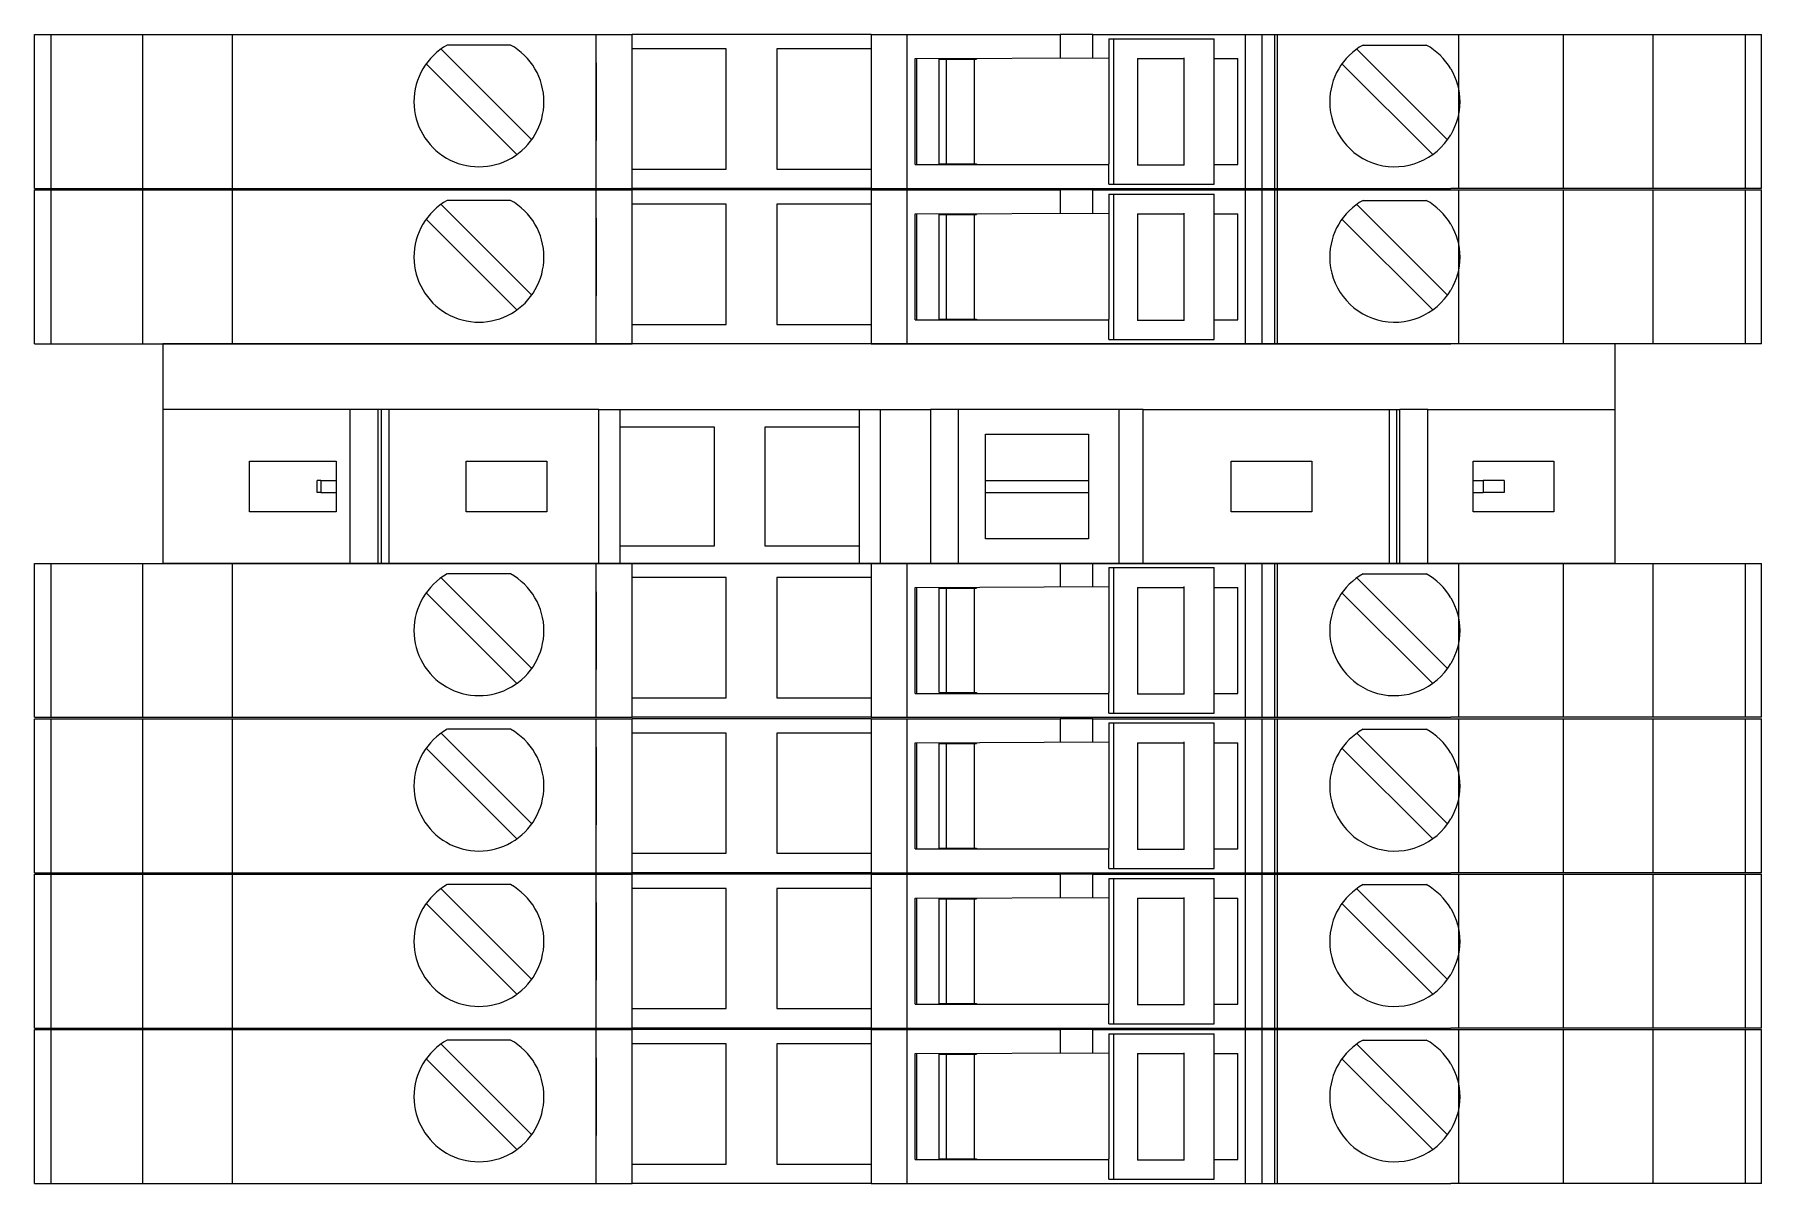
# Model space of a CAD drawing. Header units: millimetres. Extents: x 4962 to 7449, y 754 to 2938.
# Drawn here: x 6031.2 to 6089, y 1371.3 to 1409.8 of the extents above; entities that cross this region are included whole.
import ezdxf

# ---------------------------------------------------------------- set-up
doc = ezdxf.new("R2010")
doc.units = ezdxf.units.MM
doc.layers.add('000-PI-Oprema', color=30, linetype='Continuous', lineweight=5)

msp = doc.modelspace()

# ---------------------------------------------------------------- linework, layer by layer
at = {"color": 0, "linetype": 'ByBlock', "lineweight": 0, "ltscale": 0.25}
msp.add_lwpolyline([(6035.471, 1399.41), (6035.471, 1392.06), (6084.071, 1392.06), (6084.071, 1399.41), (6035.471, 1399.41)], dxfattribs=at)
at = {"layer": '000-PI-Oprema', "color": 0, "linetype": 'ByBlock', "lineweight": 0}
for p, q in [((6031.171, 1409.76), (6049.971, 1409.76)), ((6031.171, 1404.61), (6031.171, 1409.76)), ((6031.718, 1409.76), (6031.718, 1404.61)), ((6034.795, 1404.61), (6034.795, 1409.76)), ((6037.795, 1404.61), (6037.795, 1409.76)), ((6049.971, 1409.76), (6051.171, 1409.76)), ((6049.971, 1404.61), (6049.971, 1409.76)), ((6059.171, 1409.76), (6051.171, 1409.76)), ((6051.171, 1409.76), (6051.171, 1409.76)), ((6051.171, 1404.61), (6051.171, 1409.76)), ((6059.171, 1409.76), (6060.371, 1409.76)), ((6059.171, 1409.76), (6059.171, 1409.76)), ((6059.171, 1409.76), (6059.171, 1404.61)), ((6060.371, 1409.76), (6065.496, 1409.76)), ((6060.371, 1409.76), (6060.371, 1404.61)), ((6064.971, 1409.76), (6064.971, 1409.76)), ((6066.592, 1409.76), (6065.496, 1409.76)), ((6065.496, 1409.76), (6065.496, 1409.76)), ((6065.496, 1409.76), (6065.499, 1408.979)), ((6066.596, 1409.76), (6066.592, 1409.76)), ((6066.596, 1409.76), (6088.971, 1409.76)), ((6066.596, 1409.76), (6066.596, 1409.76)), ((6066.596, 1408.983), (6066.596, 1409.76)), ((6070.021, 1409.76), (6070.021, 1409.76)), ((6071.702, 1404.61), (6071.702, 1409.76)), ((6072.244, 1409.76), (6072.244, 1404.61)), ((6072.671, 1409.76), (6072.671, 1409.76)), ((6072.671, 1409.76), (6072.671, 1404.61)), ((6072.771, 1404.61), (6072.771, 1409.76)), ((6078.847, 1404.61), (6078.847, 1409.76)), ((6082.347, 1404.61), (6082.347, 1409.76)), ((6085.347, 1404.61), (6085.347, 1409.76)), ((6088.424, 1409.76), (6088.424, 1404.61)), ((6088.971, 1404.61), (6088.971, 1409.76)), ((6044.776, 1409.275), (6047.812, 1406.24)), ((6044.988, 1409.41), (6044.988, 1409.41)), ((6047.105, 1409.41), (6044.988, 1409.41)), ((6047.105, 1409.41), (6047.105, 1409.41)), ((6051.171, 1409.285), (6051.171, 1409.285)), ((6054.321, 1409.285), (6051.171, 1409.285)), ((6054.321, 1405.26), (6054.321, 1409.285)), ((6054.321, 1409.285), (6054.321, 1409.285)), ((6056.021, 1409.285), (6056.021, 1405.26)), ((6056.021, 1409.285), (6056.021, 1409.285)), ((6059.171, 1409.285), (6056.021, 1409.285)), ((6059.171, 1409.285), (6059.171, 1409.285)), ((6067.13, 1409.62), (6067.288, 1409.62)), ((6067.13, 1409.62), (6067.13, 1408.935)), ((6067.288, 1409.62), (6067.288, 1404.75)), ((6067.288, 1409.62), (6070.659, 1409.62)), ((6070.659, 1404.75), (6070.659, 1409.62)), ((6070.659, 1409.62), (6070.659, 1409.62)), ((6075.426, 1409.275), (6075.426, 1409.275)), ((6075.426, 1409.275), (6078.462, 1406.24)), ((6075.638, 1409.41), (6075.638, 1409.41)), ((6075.638, 1409.41), (6077.755, 1409.41)), ((6077.755, 1409.41), (6077.755, 1409.41)), ((6047.317, 1405.745), (6044.281, 1408.78)), ((6049.971, 1408.81), (6049.971, 1406.21)), ((6049.971, 1408.81), (6049.971, 1408.81)), ((6060.646, 1408.96), (6067.13, 1408.985)), ((6060.646, 1408.96), (6060.646, 1408.96)), ((6060.646, 1405.41), (6060.646, 1408.96)), ((6060.696, 1408.96), (6060.696, 1405.41)), ((6061.446, 1408.935), (6061.696, 1408.935)), ((6061.446, 1408.935), (6061.446, 1408.935)), ((6061.446, 1405.435), (6061.446, 1408.935)), ((6061.696, 1405.41), (6061.696, 1408.96)), ((6061.696, 1408.935), (6062.696, 1408.935)), ((6062.633, 1405.435), (6062.633, 1408.935)), ((6062.696, 1408.96), (6062.696, 1408.935)), ((6067.13, 1408.935), (6067.13, 1405.435)), ((6068.085, 1408.96), (6069.652, 1408.96)), ((6068.085, 1408.96), (6068.085, 1405.435)), ((6069.652, 1405.385), (6069.652, 1408.985)), ((6070.659, 1408.96), (6071.446, 1408.96)), ((6071.446, 1408.96), (6071.446, 1408.96)), ((6071.446, 1405.41), (6071.446, 1408.96)), ((6072.771, 1406.21), (6072.771, 1408.81)), ((6072.771, 1408.81), (6072.771, 1408.81)), ((6074.931, 1408.78), (6074.931, 1408.78)), ((6077.967, 1405.745), (6074.931, 1408.78)), ((6049.971, 1406.21), (6049.971, 1406.21)), ((6072.771, 1406.21), (6072.771, 1406.21)), ((6077.967, 1405.745), (6077.967, 1405.745)), ((6078.462, 1406.24), (6078.462, 1406.24)), ((6051.171, 1405.26), (6051.171, 1405.26)), ((6051.171, 1405.26), (6054.321, 1405.26)), ((6054.321, 1405.26), (6054.321, 1405.26)), ((6056.021, 1405.26), (6059.171, 1405.26)), ((6056.021, 1405.26), (6056.021, 1405.26)), ((6059.171, 1405.26), (6059.171, 1405.26)), ((6060.646, 1405.41), (6067.13, 1405.41)), ((6060.646, 1405.41), (6060.646, 1405.41)), ((6061.446, 1405.435), (6061.446, 1405.435)), ((6061.446, 1405.435), (6061.696, 1405.435)), ((6061.696, 1405.435), (6062.696, 1405.435)), ((6062.696, 1405.435), (6062.696, 1405.41)), ((6067.13, 1404.75), (6067.13, 1405.435)), ((6068.085, 1405.435), (6068.085, 1405.385)), ((6068.243, 1405.385), (6068.085, 1405.385)), ((6069.652, 1405.385), (6068.243, 1405.385)), ((6070.659, 1405.41), (6071.446, 1405.41)), ((6071.446, 1405.41), (6071.446, 1405.41)), ((6031.171, 1404.61), (6031.854, 1404.61)), ((6031.171, 1404.61), (6049.971, 1404.61)), ((6031.171, 1404.56), (6049.971, 1404.56)), ((6031.171, 1399.41), (6031.171, 1404.56)), ((6031.718, 1404.56), (6031.718, 1399.41)), ((6034.795, 1399.41), (6034.795, 1404.56)), ((6037.795, 1399.41), (6037.795, 1404.56)), ((6049.971, 1404.61), (6051.171, 1404.61)), ((6049.971, 1404.56), (6051.171, 1404.56)), ((6049.971, 1399.41), (6049.971, 1404.56)), ((6051.171, 1404.61), (6051.171, 1404.61)), ((6059.171, 1404.61), (6051.171, 1404.61)), ((6059.171, 1404.56), (6051.171, 1404.56)), ((6051.171, 1404.56), (6051.171, 1404.56)), ((6051.171, 1399.41), (6051.171, 1404.56)), ((6059.171, 1404.61), (6059.171, 1404.61)), ((6059.171, 1404.61), (6060.371, 1404.61)), ((6059.171, 1404.56), (6060.371, 1404.56)), ((6059.171, 1404.56), (6059.171, 1404.56)), ((6059.171, 1404.56), (6059.171, 1399.41)), ((6060.371, 1404.61), (6078.571, 1404.61)), ((6060.371, 1404.56), (6065.496, 1404.56)), ((6060.371, 1404.56), (6060.371, 1399.41)), ((6064.971, 1404.61), (6064.971, 1404.61)), ((6064.971, 1404.56), (6064.971, 1404.56)), ((6066.592, 1404.56), (6065.496, 1404.56)), ((6065.496, 1404.56), (6065.496, 1404.56)), ((6065.496, 1404.56), (6065.499, 1403.779)), ((6066.596, 1404.56), (6066.592, 1404.56)), ((6066.596, 1404.56), (6088.971, 1404.56)), ((6066.596, 1404.56), (6066.596, 1404.56)), ((6066.596, 1403.783), (6066.596, 1404.56)), ((6067.13, 1404.75), (6067.288, 1404.75)), ((6067.288, 1404.75), (6070.659, 1404.75)), ((6070.021, 1404.61), (6070.021, 1404.61)), ((6070.021, 1404.56), (6070.021, 1404.56)), ((6070.659, 1404.75), (6070.659, 1404.75)), ((6071.702, 1399.41), (6071.702, 1404.56)), ((6072.244, 1404.56), (6072.244, 1399.41)), ((6072.671, 1404.61), (6072.671, 1404.61)), ((6072.671, 1404.56), (6072.671, 1404.56)), ((6072.671, 1404.56), (6072.671, 1399.41)), ((6072.771, 1399.41), (6072.771, 1404.56)), ((6088.971, 1404.61), (6078.571, 1404.61)), ((6078.847, 1399.41), (6078.847, 1404.56)), ((6082.347, 1399.41), (6082.347, 1404.56)), ((6085.347, 1399.41), (6085.347, 1404.56)), ((6088.424, 1404.56), (6088.424, 1399.41)), ((6088.971, 1399.41), (6088.971, 1404.56)), ((6044.776, 1404.075), (6047.812, 1401.04)), ((6044.988, 1404.21), (6044.988, 1404.21)), ((6047.105, 1404.21), (6044.988, 1404.21)), ((6047.105, 1404.21), (6047.105, 1404.21)), ((6051.171, 1404.085), (6051.171, 1404.085)), ((6054.321, 1404.085), (6051.171, 1404.085)), ((6054.321, 1400.06), (6054.321, 1404.085)), ((6054.321, 1404.085), (6054.321, 1404.085)), ((6056.021, 1404.085), (6056.021, 1400.06)), ((6056.021, 1404.085), (6056.021, 1404.085)), ((6059.171, 1404.085), (6056.021, 1404.085)), ((6059.171, 1404.085), (6059.171, 1404.085)), ((6067.13, 1404.42), (6067.288, 1404.42)), ((6067.13, 1404.42), (6067.13, 1403.735)), ((6067.288, 1404.42), (6067.288, 1399.55)), ((6067.288, 1404.42), (6070.659, 1404.42)), ((6070.659, 1399.55), (6070.659, 1404.42)), ((6070.659, 1404.42), (6070.659, 1404.42)), ((6075.426, 1404.075), (6075.426, 1404.075)), ((6075.426, 1404.075), (6078.462, 1401.04)), ((6075.638, 1404.21), (6075.638, 1404.21)), ((6075.638, 1404.21), (6077.755, 1404.21)), ((6077.755, 1404.21), (6077.755, 1404.21)), ((6047.317, 1400.545), (6044.281, 1403.58)), ((6049.971, 1403.61), (6049.971, 1401.01)), ((6049.971, 1403.61), (6049.971, 1403.61)), ((6060.646, 1403.76), (6067.13, 1403.785)), ((6060.646, 1403.76), (6060.646, 1403.76)), ((6060.646, 1400.21), (6060.646, 1403.76)), ((6060.696, 1403.76), (6060.696, 1400.21)), ((6061.446, 1403.735), (6061.696, 1403.735)), ((6061.446, 1403.735), (6061.446, 1403.735)), ((6061.446, 1400.235), (6061.446, 1403.735)), ((6061.696, 1400.21), (6061.696, 1403.76)), ((6061.696, 1403.735), (6062.696, 1403.735)), ((6062.633, 1400.235), (6062.633, 1403.735)), ((6062.696, 1403.76), (6062.696, 1403.735)), ((6067.13, 1403.735), (6067.13, 1400.235)), ((6068.085, 1403.76), (6069.652, 1403.76)), ((6068.085, 1403.76), (6068.085, 1400.235)), ((6069.652, 1400.185), (6069.652, 1403.785)), ((6070.659, 1403.76), (6071.446, 1403.76)), ((6071.446, 1403.76), (6071.446, 1403.76)), ((6071.446, 1400.21), (6071.446, 1403.76)), ((6072.771, 1401.01), (6072.771, 1403.61)), ((6072.771, 1403.61), (6072.771, 1403.61)), ((6074.931, 1403.58), (6074.931, 1403.58)), ((6077.967, 1400.545), (6074.931, 1403.58)), ((6049.971, 1401.01), (6049.971, 1401.01)), ((6072.771, 1401.01), (6072.771, 1401.01)), ((6077.967, 1400.545), (6077.967, 1400.545)), ((6078.462, 1401.04), (6078.462, 1401.04)), ((6051.171, 1400.06), (6051.171, 1400.06)), ((6051.171, 1400.06), (6054.321, 1400.06)), ((6054.321, 1400.06), (6054.321, 1400.06)), ((6056.021, 1400.06), (6059.171, 1400.06)), ((6056.021, 1400.06), (6056.021, 1400.06)), ((6059.171, 1400.06), (6059.171, 1400.06)), ((6060.646, 1400.21), (6067.13, 1400.21)), ((6060.646, 1400.21), (6060.646, 1400.21)), ((6061.446, 1400.235), (6061.446, 1400.235)), ((6061.446, 1400.235), (6061.696, 1400.235)), ((6061.696, 1400.235), (6062.696, 1400.235)), ((6062.696, 1400.235), (6062.696, 1400.21)), ((6067.13, 1399.55), (6067.13, 1400.235)), ((6068.085, 1400.235), (6068.085, 1400.185)), ((6068.243, 1400.185), (6068.085, 1400.185)), ((6069.652, 1400.185), (6068.243, 1400.185)), ((6070.659, 1400.21), (6071.446, 1400.21)), ((6071.446, 1400.21), (6071.446, 1400.21)), ((6031.171, 1399.41), (6031.854, 1399.41)), ((6031.171, 1399.41), (6049.971, 1399.41)), ((6035.471, 1399.41), (6035.471, 1392.06)), ((6084.071, 1399.41), (6035.471, 1399.41)), ((6049.971, 1399.41), (6051.171, 1399.41)), ((6051.171, 1399.41), (6051.171, 1399.41)), ((6059.171, 1399.41), (6051.171, 1399.41)), ((6059.171, 1399.41), (6059.171, 1399.41)), ((6059.171, 1399.41), (6060.371, 1399.41)), ((6060.371, 1399.41), (6078.571, 1399.41)), ((6064.971, 1399.41), (6064.971, 1399.41)), ((6067.13, 1399.55), (6067.288, 1399.55)), ((6067.288, 1399.55), (6070.659, 1399.55)), ((6070.021, 1399.41), (6070.021, 1399.41)), ((6070.659, 1399.55), (6070.659, 1399.55)), ((6072.671, 1399.41), (6072.671, 1399.41)), ((6088.971, 1399.41), (6078.571, 1399.41)), ((6084.071, 1392.06), (6084.071, 1399.41)), ((6041.737, 1397.21), (6035.471, 1397.21)), ((6041.737, 1392.06), (6041.737, 1397.21)), ((6042.673, 1397.21), (6041.737, 1397.21)), ((6042.673, 1392.06), (6042.673, 1397.21)), ((6042.774, 1397.21), (6042.673, 1397.21)), ((6042.774, 1397.21), (6042.774, 1392.06)), ((6043.032, 1397.21), (6042.774, 1397.21)), ((6043.032, 1397.21), (6043.032, 1392.06)), ((6050.053, 1397.21), (6043.032, 1397.21)), ((6050.053, 1397.21), (6050.771, 1397.21)), ((6050.053, 1392.06), (6050.053, 1397.21)), ((6050.771, 1396.635), (6050.771, 1397.21)), ((6050.771, 1397.21), (6058.771, 1397.21)), ((6058.771, 1397.21), (6058.771, 1396.635)), ((6058.771, 1397.21), (6059.49, 1397.21)), ((6059.49, 1397.21), (6061.162, 1397.21)), ((6059.49, 1392.06), (6059.49, 1397.21)), ((6062.087, 1397.21), (6061.162, 1397.21)), ((6061.162, 1397.21), (6061.162, 1392.06)), ((6067.461, 1397.21), (6062.087, 1397.21)), ((6062.087, 1397.21), (6062.087, 1392.06)), ((6067.461, 1397.21), (6067.461, 1392.06)), ((6068.281, 1397.21), (6067.461, 1397.21)), ((6068.281, 1392.06), (6068.281, 1397.21)), ((6068.281, 1397.21), (6076.511, 1397.21)), ((6076.511, 1397.21), (6076.511, 1392.06)), ((6076.511, 1397.21), (6076.769, 1397.21)), ((6076.769, 1392.06), (6076.769, 1397.21)), ((6076.769, 1397.21), (6076.869, 1397.21)), ((6077.806, 1397.21), (6076.869, 1397.21)), ((6076.869, 1392.06), (6076.869, 1397.21)), ((6077.806, 1397.21), (6084.071, 1397.21)), ((6077.806, 1392.06), (6077.806, 1397.21)), ((6050.771, 1392.635), (6050.771, 1396.635)), ((6050.771, 1396.635), (6053.921, 1396.635)), ((6053.921, 1396.635), (6053.921, 1392.635)), ((6055.621, 1396.635), (6058.771, 1396.635)), ((6055.621, 1392.635), (6055.621, 1396.635)), ((6058.771, 1396.635), (6058.771, 1392.635)), ((6062.996, 1396.385), (6066.446, 1396.385)), ((6062.996, 1394.835), (6062.996, 1396.385)), ((6066.446, 1396.385), (6066.446, 1394.835)), ((6038.371, 1393.785), (6038.371, 1395.485)), ((6038.371, 1395.485), (6041.271, 1395.485)), ((6041.271, 1395.485), (6041.271, 1394.835)), ((6045.621, 1395.485), (6048.321, 1395.485)), ((6045.621, 1393.785), (6045.621, 1395.485)), ((6048.321, 1395.485), (6048.321, 1393.785)), ((6071.221, 1395.485), (6073.921, 1395.485)), ((6071.221, 1393.785), (6071.221, 1395.485)), ((6073.921, 1395.485), (6073.921, 1393.785)), ((6079.321, 1394.835), (6079.321, 1395.485)), ((6079.321, 1395.485), (6082.021, 1395.485)), ((6082.021, 1395.485), (6082.021, 1393.785)), ((6040.757, 1394.835), (6040.626, 1394.835)), ((6040.626, 1394.435), (6040.626, 1394.835)), ((6040.757, 1394.835), (6040.757, 1394.435)), ((6040.757, 1394.835), (6041.271, 1394.835)), ((6041.271, 1394.835), (6041.271, 1394.435)), ((6062.996, 1394.835), (6066.446, 1394.835)), ((6062.996, 1394.435), (6062.996, 1394.835)), ((6066.446, 1394.835), (6066.446, 1394.435)), ((6079.321, 1394.435), (6079.321, 1394.835)), ((6079.321, 1394.835), (6079.657, 1394.835)), ((6079.657, 1394.835), (6079.657, 1394.435)), ((6080.357, 1394.835), (6079.657, 1394.835)), ((6080.357, 1394.835), (6080.357, 1394.435)), ((6040.757, 1394.435), (6040.626, 1394.435)), ((6040.757, 1394.435), (6041.271, 1394.435)), ((6041.271, 1394.435), (6041.271, 1393.785)), ((6062.996, 1394.435), (6066.446, 1394.435)), ((6062.996, 1392.885), (6062.996, 1394.435)), ((6066.446, 1394.435), (6066.446, 1392.885)), ((6079.321, 1394.435), (6079.657, 1394.435)), ((6079.321, 1393.785), (6079.321, 1394.435)), ((6080.357, 1394.435), (6079.657, 1394.435)), ((6041.271, 1393.785), (6038.371, 1393.785)), ((6048.321, 1393.785), (6045.621, 1393.785)), ((6073.921, 1393.785), (6071.221, 1393.785)), ((6082.021, 1393.785), (6079.321, 1393.785)), ((6053.921, 1392.635), (6050.771, 1392.635)), ((6050.771, 1392.06), (6050.771, 1392.635)), ((6058.771, 1392.635), (6055.621, 1392.635)), ((6058.771, 1392.635), (6058.771, 1392.06)), ((6066.446, 1392.885), (6062.996, 1392.885)), ((6031.171, 1392.06), (6049.971, 1392.06)), ((6031.171, 1386.91), (6031.171, 1392.06)), ((6031.718, 1392.06), (6031.718, 1386.91)), ((6034.795, 1386.91), (6034.795, 1392.06)), ((6037.795, 1386.91), (6037.795, 1392.06)), ((6042.673, 1392.06), (6041.737, 1392.06)), ((6042.774, 1392.06), (6042.673, 1392.06)), ((6043.032, 1392.06), (6042.774, 1392.06)), ((6049.971, 1392.06), (6051.171, 1392.06)), ((6049.971, 1386.91), (6049.971, 1392.06)), ((6050.053, 1392.06), (6050.771, 1392.06)), ((6059.171, 1392.06), (6051.171, 1392.06)), ((6051.171, 1392.06), (6051.171, 1392.06)), ((6051.171, 1386.91), (6051.171, 1392.06)), ((6059.171, 1392.06), (6060.371, 1392.06)), ((6059.171, 1392.06), (6059.171, 1392.06)), ((6059.171, 1392.06), (6059.171, 1386.91)), ((6060.371, 1392.06), (6065.496, 1392.06)), ((6060.371, 1392.06), (6060.371, 1386.91)), ((6064.971, 1392.06), (6064.971, 1392.06)), ((6066.592, 1392.06), (6065.496, 1392.06)), ((6065.496, 1392.06), (6065.496, 1392.06)), ((6065.496, 1392.06), (6065.499, 1391.279)), ((6066.596, 1392.06), (6066.592, 1392.06)), ((6066.596, 1392.06), (6088.971, 1392.06)), ((6066.596, 1392.06), (6066.596, 1392.06)), ((6066.596, 1391.283), (6066.596, 1392.06)), ((6067.13, 1391.92), (6067.288, 1391.92)), ((6067.13, 1391.92), (6067.13, 1391.235)), ((6067.288, 1391.92), (6067.288, 1387.05)), ((6067.288, 1391.92), (6070.659, 1391.92)), ((6070.021, 1392.06), (6070.021, 1392.06)), ((6070.659, 1387.05), (6070.659, 1391.92)), ((6070.659, 1391.92), (6070.659, 1391.92)), ((6071.702, 1386.91), (6071.702, 1392.06)), ((6072.244, 1392.06), (6072.244, 1386.91)), ((6072.671, 1392.06), (6072.671, 1392.06)), ((6072.671, 1392.06), (6072.671, 1386.91)), ((6072.771, 1386.91), (6072.771, 1392.06)), ((6078.847, 1386.91), (6078.847, 1392.06)), ((6082.347, 1386.91), (6082.347, 1392.06)), ((6085.347, 1386.91), (6085.347, 1392.06)), ((6088.424, 1392.06), (6088.424, 1386.91)), ((6088.971, 1386.91), (6088.971, 1392.06)), ((6044.776, 1391.575), (6047.812, 1388.54)), ((6044.988, 1391.71), (6044.988, 1391.71)), ((6047.105, 1391.71), (6044.988, 1391.71)), ((6047.105, 1391.71), (6047.105, 1391.71)), ((6051.171, 1391.585), (6051.171, 1391.585)), ((6054.321, 1391.585), (6051.171, 1391.585)), ((6054.321, 1387.56), (6054.321, 1391.585)), ((6054.321, 1391.585), (6054.321, 1391.585)), ((6056.021, 1391.585), (6056.021, 1387.56)), ((6056.021, 1391.585), (6056.021, 1391.585)), ((6059.171, 1391.585), (6056.021, 1391.585)), ((6059.171, 1391.585), (6059.171, 1391.585)), ((6060.646, 1391.26), (6067.13, 1391.285)), ((6060.646, 1391.26), (6060.646, 1391.26)), ((6060.646, 1387.71), (6060.646, 1391.26)), ((6060.696, 1391.26), (6060.696, 1387.71)), ((6061.696, 1387.71), (6061.696, 1391.26)), ((6062.696, 1391.26), (6062.696, 1391.235)), ((6068.085, 1391.26), (6069.652, 1391.26)), ((6068.085, 1391.26), (6068.085, 1387.735)), ((6069.652, 1387.685), (6069.652, 1391.285)), ((6070.659, 1391.26), (6071.446, 1391.26)), ((6071.446, 1391.26), (6071.446, 1391.26)), ((6071.446, 1387.71), (6071.446, 1391.26)), ((6075.426, 1391.575), (6075.426, 1391.575)), ((6075.426, 1391.575), (6078.462, 1388.54)), ((6075.638, 1391.71), (6075.638, 1391.71)), ((6075.638, 1391.71), (6077.755, 1391.71)), ((6077.755, 1391.71), (6077.755, 1391.71)), ((6047.317, 1388.045), (6044.281, 1391.08)), ((6049.971, 1391.11), (6049.971, 1388.51)), ((6049.971, 1391.11), (6049.971, 1391.11)), ((6061.446, 1391.235), (6061.696, 1391.235)), ((6061.446, 1391.235), (6061.446, 1391.235)), ((6061.446, 1387.735), (6061.446, 1391.235)), ((6061.696, 1391.235), (6062.696, 1391.235)), ((6062.633, 1387.735), (6062.633, 1391.235)), ((6067.13, 1391.235), (6067.13, 1387.735)), ((6072.771, 1388.51), (6072.771, 1391.11)), ((6072.771, 1391.11), (6072.771, 1391.11)), ((6074.931, 1391.08), (6074.931, 1391.08)), ((6077.967, 1388.045), (6074.931, 1391.08)), ((6049.971, 1388.51), (6049.971, 1388.51)), ((6072.771, 1388.51), (6072.771, 1388.51)), ((6078.462, 1388.54), (6078.462, 1388.54)), ((6077.967, 1388.045), (6077.967, 1388.045)), ((6051.171, 1387.56), (6051.171, 1387.56)), ((6051.171, 1387.56), (6054.321, 1387.56)), ((6054.321, 1387.56), (6054.321, 1387.56)), ((6056.021, 1387.56), (6059.171, 1387.56)), ((6056.021, 1387.56), (6056.021, 1387.56)), ((6059.171, 1387.56), (6059.171, 1387.56)), ((6060.646, 1387.71), (6067.13, 1387.71)), ((6060.646, 1387.71), (6060.646, 1387.71)), ((6061.446, 1387.735), (6061.446, 1387.735)), ((6061.446, 1387.735), (6061.696, 1387.735)), ((6061.696, 1387.735), (6062.696, 1387.735)), ((6062.696, 1387.735), (6062.696, 1387.71)), ((6067.13, 1387.05), (6067.13, 1387.735)), ((6068.085, 1387.735), (6068.085, 1387.685)), ((6068.243, 1387.685), (6068.085, 1387.685)), ((6069.652, 1387.685), (6068.243, 1387.685)), ((6070.659, 1387.71), (6071.446, 1387.71)), ((6071.446, 1387.71), (6071.446, 1387.71)), ((6031.171, 1386.91), (6031.854, 1386.91)), ((6031.171, 1386.91), (6049.971, 1386.91)), ((6031.171, 1386.86), (6049.971, 1386.86)), ((6031.171, 1381.71), (6031.171, 1386.86)), ((6031.718, 1386.86), (6031.718, 1381.71)), ((6034.795, 1381.71), (6034.795, 1386.86)), ((6037.795, 1381.71), (6037.795, 1386.86)), ((6049.971, 1386.91), (6051.171, 1386.91)), ((6049.971, 1386.86), (6051.171, 1386.86)), ((6049.971, 1381.71), (6049.971, 1386.86)), ((6051.171, 1386.91), (6051.171, 1386.91)), ((6059.171, 1386.91), (6051.171, 1386.91)), ((6059.171, 1386.86), (6051.171, 1386.86)), ((6051.171, 1386.86), (6051.171, 1386.86)), ((6051.171, 1381.71), (6051.171, 1386.86)), ((6059.171, 1386.91), (6059.171, 1386.91)), ((6059.171, 1386.91), (6060.371, 1386.91)), ((6059.171, 1386.86), (6060.371, 1386.86)), ((6059.171, 1386.86), (6059.171, 1386.86)), ((6059.171, 1386.86), (6059.171, 1381.71)), ((6060.371, 1386.91), (6078.571, 1386.91)), ((6060.371, 1386.86), (6065.496, 1386.86)), ((6060.371, 1386.86), (6060.371, 1381.71)), ((6064.971, 1386.91), (6064.971, 1386.91)), ((6064.971, 1386.86), (6064.971, 1386.86)), ((6066.592, 1386.86), (6065.496, 1386.86)), ((6065.496, 1386.86), (6065.496, 1386.86)), ((6065.496, 1386.86), (6065.499, 1386.079)), ((6066.596, 1386.86), (6066.592, 1386.86)), ((6066.596, 1386.86), (6088.971, 1386.86)), ((6066.596, 1386.86), (6066.596, 1386.86)), ((6066.596, 1386.083), (6066.596, 1386.86)), ((6067.13, 1387.05), (6067.288, 1387.05)), ((6067.13, 1386.72), (6067.288, 1386.72)), ((6067.13, 1386.72), (6067.13, 1386.035)), ((6067.288, 1387.05), (6070.659, 1387.05)), ((6067.288, 1386.72), (6067.288, 1381.85)), ((6067.288, 1386.72), (6070.659, 1386.72)), ((6070.021, 1386.91), (6070.021, 1386.91)), ((6070.021, 1386.86), (6070.021, 1386.86)), ((6070.659, 1387.05), (6070.659, 1387.05)), ((6070.659, 1381.85), (6070.659, 1386.72)), ((6070.659, 1386.72), (6070.659, 1386.72)), ((6071.702, 1381.71), (6071.702, 1386.86)), ((6072.244, 1386.86), (6072.244, 1381.71)), ((6072.671, 1386.91), (6072.671, 1386.91)), ((6072.671, 1386.86), (6072.671, 1386.86)), ((6072.671, 1386.86), (6072.671, 1381.71)), ((6072.771, 1381.71), (6072.771, 1386.86)), ((6088.971, 1386.91), (6078.571, 1386.91)), ((6078.847, 1381.71), (6078.847, 1386.86)), ((6082.347, 1381.71), (6082.347, 1386.86)), ((6085.347, 1381.71), (6085.347, 1386.86)), ((6088.424, 1386.86), (6088.424, 1381.71)), ((6088.971, 1381.71), (6088.971, 1386.86)), ((6044.776, 1386.375), (6047.812, 1383.34)), ((6044.988, 1386.51), (6044.988, 1386.51)), ((6047.105, 1386.51), (6044.988, 1386.51)), ((6047.105, 1386.51), (6047.105, 1386.51)), ((6051.171, 1386.385), (6051.171, 1386.385)), ((6054.321, 1386.385), (6051.171, 1386.385)), ((6054.321, 1382.36), (6054.321, 1386.385)), ((6054.321, 1386.385), (6054.321, 1386.385)), ((6056.021, 1386.385), (6056.021, 1382.36)), ((6056.021, 1386.385), (6056.021, 1386.385)), ((6059.171, 1386.385), (6056.021, 1386.385)), ((6059.171, 1386.385), (6059.171, 1386.385)), ((6060.646, 1386.06), (6067.13, 1386.085)), ((6060.646, 1386.06), (6060.646, 1386.06)), ((6060.646, 1382.51), (6060.646, 1386.06)), ((6060.696, 1386.06), (6060.696, 1382.51)), ((6061.696, 1382.51), (6061.696, 1386.06)), ((6062.696, 1386.06), (6062.696, 1386.035)), ((6068.085, 1386.06), (6069.652, 1386.06)), ((6068.085, 1386.06), (6068.085, 1382.535)), ((6069.652, 1382.485), (6069.652, 1386.085)), ((6070.659, 1386.06), (6071.446, 1386.06)), ((6071.446, 1386.06), (6071.446, 1386.06)), ((6071.446, 1382.51), (6071.446, 1386.06)), ((6075.426, 1386.375), (6075.426, 1386.375)), ((6075.426, 1386.375), (6078.462, 1383.34)), ((6075.638, 1386.51), (6075.638, 1386.51)), ((6075.638, 1386.51), (6077.755, 1386.51)), ((6077.755, 1386.51), (6077.755, 1386.51)), ((6047.317, 1382.845), (6044.281, 1385.88)), ((6049.971, 1385.91), (6049.971, 1383.31)), ((6049.971, 1385.91), (6049.971, 1385.91)), ((6061.446, 1386.035), (6061.696, 1386.035)), ((6061.446, 1386.035), (6061.446, 1386.035)), ((6061.446, 1382.535), (6061.446, 1386.035)), ((6061.696, 1386.035), (6062.696, 1386.035)), ((6062.633, 1382.535), (6062.633, 1386.035)), ((6067.13, 1386.035), (6067.13, 1382.535)), ((6072.771, 1383.31), (6072.771, 1385.91)), ((6072.771, 1385.91), (6072.771, 1385.91)), ((6074.931, 1385.88), (6074.931, 1385.88)), ((6077.967, 1382.845), (6074.931, 1385.88)), ((6049.971, 1383.31), (6049.971, 1383.31)), ((6072.771, 1383.31), (6072.771, 1383.31)), ((6078.462, 1383.34), (6078.462, 1383.34)), ((6077.967, 1382.845), (6077.967, 1382.845)), ((6051.171, 1382.36), (6051.171, 1382.36)), ((6051.171, 1382.36), (6054.321, 1382.36)), ((6054.321, 1382.36), (6054.321, 1382.36)), ((6056.021, 1382.36), (6059.171, 1382.36)), ((6056.021, 1382.36), (6056.021, 1382.36)), ((6059.171, 1382.36), (6059.171, 1382.36)), ((6060.646, 1382.51), (6067.13, 1382.51)), ((6060.646, 1382.51), (6060.646, 1382.51)), ((6061.446, 1382.535), (6061.446, 1382.535)), ((6061.446, 1382.535), (6061.696, 1382.535)), ((6061.696, 1382.535), (6062.696, 1382.535)), ((6062.696, 1382.535), (6062.696, 1382.51)), ((6067.13, 1381.85), (6067.13, 1382.535)), ((6068.085, 1382.535), (6068.085, 1382.485)), ((6068.243, 1382.485), (6068.085, 1382.485)), ((6069.652, 1382.485), (6068.243, 1382.485)), ((6070.659, 1382.51), (6071.446, 1382.51)), ((6071.446, 1382.51), (6071.446, 1382.51)), ((6031.171, 1381.71), (6031.854, 1381.71)), ((6031.171, 1381.71), (6049.971, 1381.71)), ((6031.171, 1381.66), (6049.971, 1381.66)), ((6031.171, 1376.51), (6031.171, 1381.66)), ((6031.718, 1381.66), (6031.718, 1376.51)), ((6034.795, 1376.51), (6034.795, 1381.66)), ((6037.795, 1376.51), (6037.795, 1381.66)), ((6049.971, 1381.71), (6051.171, 1381.71)), ((6049.971, 1381.66), (6051.171, 1381.66)), ((6049.971, 1376.51), (6049.971, 1381.66)), ((6051.171, 1381.71), (6051.171, 1381.71)), ((6059.171, 1381.71), (6051.171, 1381.71)), ((6059.171, 1381.66), (6051.171, 1381.66)), ((6051.171, 1381.66), (6051.171, 1381.66)), ((6051.171, 1376.51), (6051.171, 1381.66)), ((6059.171, 1381.71), (6059.171, 1381.71)), ((6059.171, 1381.71), (6060.371, 1381.71)), ((6059.171, 1381.66), (6060.371, 1381.66)), ((6059.171, 1381.66), (6059.171, 1381.66)), ((6059.171, 1381.66), (6059.171, 1376.51)), ((6060.371, 1381.71), (6078.571, 1381.71)), ((6060.371, 1381.66), (6065.496, 1381.66)), ((6060.371, 1381.66), (6060.371, 1376.51)), ((6064.971, 1381.71), (6064.971, 1381.71)), ((6064.971, 1381.66), (6064.971, 1381.66)), ((6066.592, 1381.66), (6065.496, 1381.66)), ((6065.496, 1381.66), (6065.496, 1381.66)), ((6065.496, 1381.66), (6065.499, 1380.879)), ((6066.596, 1381.66), (6066.592, 1381.66)), ((6066.596, 1381.66), (6088.971, 1381.66)), ((6066.596, 1381.66), (6066.596, 1381.66)), ((6066.596, 1380.883), (6066.596, 1381.66)), ((6067.13, 1381.85), (6067.288, 1381.85)), ((6067.13, 1381.52), (6067.288, 1381.52)), ((6067.13, 1381.52), (6067.13, 1380.835)), ((6067.288, 1381.85), (6070.659, 1381.85)), ((6067.288, 1381.52), (6067.288, 1376.65)), ((6067.288, 1381.52), (6070.659, 1381.52)), ((6070.021, 1381.71), (6070.021, 1381.71)), ((6070.021, 1381.66), (6070.021, 1381.66)), ((6070.659, 1381.85), (6070.659, 1381.85)), ((6070.659, 1376.65), (6070.659, 1381.52)), ((6070.659, 1381.52), (6070.659, 1381.52)), ((6071.702, 1376.51), (6071.702, 1381.66)), ((6072.244, 1381.66), (6072.244, 1376.51)), ((6072.671, 1381.71), (6072.671, 1381.71)), ((6072.671, 1381.66), (6072.671, 1381.66)), ((6072.671, 1381.66), (6072.671, 1376.51)), ((6072.771, 1376.51), (6072.771, 1381.66)), ((6088.971, 1381.71), (6078.571, 1381.71)), ((6078.847, 1376.51), (6078.847, 1381.66)), ((6082.347, 1376.51), (6082.347, 1381.66)), ((6085.347, 1376.51), (6085.347, 1381.66)), ((6088.424, 1381.66), (6088.424, 1376.51)), ((6088.971, 1376.51), (6088.971, 1381.66)), ((6044.776, 1381.175), (6047.812, 1378.14)), ((6044.988, 1381.31), (6044.988, 1381.31)), ((6047.105, 1381.31), (6044.988, 1381.31)), ((6047.105, 1381.31), (6047.105, 1381.31)), ((6051.171, 1381.185), (6051.171, 1381.185)), ((6054.321, 1381.185), (6051.171, 1381.185)), ((6054.321, 1377.16), (6054.321, 1381.185)), ((6054.321, 1381.185), (6054.321, 1381.185)), ((6056.021, 1381.185), (6056.021, 1377.16)), ((6056.021, 1381.185), (6056.021, 1381.185)), ((6059.171, 1381.185), (6056.021, 1381.185)), ((6059.171, 1381.185), (6059.171, 1381.185)), ((6060.646, 1380.86), (6067.13, 1380.885)), ((6060.646, 1380.86), (6060.646, 1380.86)), ((6060.646, 1377.31), (6060.646, 1380.86)), ((6060.696, 1380.86), (6060.696, 1377.31)), ((6061.696, 1377.31), (6061.696, 1380.86)), ((6062.696, 1380.86), (6062.696, 1380.835)), ((6068.085, 1380.86), (6069.652, 1380.86)), ((6068.085, 1380.86), (6068.085, 1377.335)), ((6069.652, 1377.285), (6069.652, 1380.885)), ((6070.659, 1380.86), (6071.446, 1380.86)), ((6071.446, 1380.86), (6071.446, 1380.86)), ((6071.446, 1377.31), (6071.446, 1380.86)), ((6075.426, 1381.175), (6075.426, 1381.175)), ((6075.426, 1381.175), (6078.462, 1378.14)), ((6075.638, 1381.31), (6075.638, 1381.31)), ((6075.638, 1381.31), (6077.755, 1381.31)), ((6077.755, 1381.31), (6077.755, 1381.31)), ((6047.317, 1377.645), (6044.281, 1380.68)), ((6049.971, 1380.71), (6049.971, 1378.11)), ((6049.971, 1380.71), (6049.971, 1380.71)), ((6061.446, 1380.835), (6061.696, 1380.835)), ((6061.446, 1380.835), (6061.446, 1380.835)), ((6061.446, 1377.335), (6061.446, 1380.835)), ((6061.696, 1380.835), (6062.696, 1380.835)), ((6062.633, 1377.335), (6062.633, 1380.835)), ((6067.13, 1380.835), (6067.13, 1377.335)), ((6072.771, 1378.11), (6072.771, 1380.71)), ((6072.771, 1380.71), (6072.771, 1380.71)), ((6074.931, 1380.68), (6074.931, 1380.68)), ((6077.967, 1377.645), (6074.931, 1380.68)), ((6049.971, 1378.11), (6049.971, 1378.11)), ((6072.771, 1378.11), (6072.771, 1378.11)), ((6078.462, 1378.14), (6078.462, 1378.14)), ((6077.967, 1377.645), (6077.967, 1377.645)), ((6051.171, 1377.16), (6051.171, 1377.16)), ((6051.171, 1377.16), (6054.321, 1377.16)), ((6054.321, 1377.16), (6054.321, 1377.16)), ((6056.021, 1377.16), (6059.171, 1377.16)), ((6056.021, 1377.16), (6056.021, 1377.16)), ((6059.171, 1377.16), (6059.171, 1377.16)), ((6060.646, 1377.31), (6067.13, 1377.31)), ((6060.646, 1377.31), (6060.646, 1377.31)), ((6061.446, 1377.335), (6061.446, 1377.335)), ((6061.446, 1377.335), (6061.696, 1377.335)), ((6061.696, 1377.335), (6062.696, 1377.335)), ((6062.696, 1377.335), (6062.696, 1377.31)), ((6067.13, 1376.65), (6067.13, 1377.335)), ((6068.085, 1377.335), (6068.085, 1377.285)), ((6068.243, 1377.285), (6068.085, 1377.285)), ((6069.652, 1377.285), (6068.243, 1377.285)), ((6070.659, 1377.31), (6071.446, 1377.31)), ((6071.446, 1377.31), (6071.446, 1377.31)), ((6031.171, 1376.51), (6031.854, 1376.51)), ((6031.171, 1376.51), (6049.971, 1376.51)), ((6031.171, 1376.46), (6049.971, 1376.46)), ((6031.171, 1371.31), (6031.171, 1376.46)), ((6031.718, 1376.46), (6031.718, 1371.31)), ((6034.795, 1371.31), (6034.795, 1376.46)), ((6037.795, 1371.31), (6037.795, 1376.46)), ((6049.971, 1376.51), (6051.171, 1376.51)), ((6049.971, 1376.46), (6051.171, 1376.46)), ((6049.971, 1371.31), (6049.971, 1376.46)), ((6051.171, 1376.51), (6051.171, 1376.51)), ((6059.171, 1376.51), (6051.171, 1376.51)), ((6059.171, 1376.46), (6051.171, 1376.46)), ((6051.171, 1376.46), (6051.171, 1376.46)), ((6051.171, 1371.31), (6051.171, 1376.46)), ((6059.171, 1376.51), (6059.171, 1376.51)), ((6059.171, 1376.51), (6060.371, 1376.51)), ((6059.171, 1376.46), (6060.371, 1376.46)), ((6059.171, 1376.46), (6059.171, 1376.46)), ((6059.171, 1376.46), (6059.171, 1371.31)), ((6060.371, 1376.51), (6078.571, 1376.51)), ((6060.371, 1376.46), (6065.496, 1376.46)), ((6060.371, 1376.46), (6060.371, 1371.31)), ((6064.971, 1376.51), (6064.971, 1376.51)), ((6064.971, 1376.46), (6064.971, 1376.46)), ((6066.592, 1376.46), (6065.496, 1376.46)), ((6065.496, 1376.46), (6065.496, 1376.46)), ((6065.496, 1376.46), (6065.499, 1375.679)), ((6066.596, 1376.46), (6066.592, 1376.46)), ((6066.596, 1376.46), (6088.971, 1376.46)), ((6066.596, 1376.46), (6066.596, 1376.46)), ((6066.596, 1375.683), (6066.596, 1376.46)), ((6067.13, 1376.65), (6067.288, 1376.65)), ((6067.13, 1376.32), (6067.288, 1376.32)), ((6067.13, 1376.32), (6067.13, 1375.635)), ((6067.288, 1376.65), (6070.659, 1376.65)), ((6067.288, 1376.32), (6067.288, 1371.45)), ((6067.288, 1376.32), (6070.659, 1376.32)), ((6070.021, 1376.51), (6070.021, 1376.51)), ((6070.021, 1376.46), (6070.021, 1376.46)), ((6070.659, 1376.65), (6070.659, 1376.65)), ((6070.659, 1371.45), (6070.659, 1376.32)), ((6070.659, 1376.32), (6070.659, 1376.32)), ((6071.702, 1371.31), (6071.702, 1376.46)), ((6072.244, 1376.46), (6072.244, 1371.31)), ((6072.671, 1376.51), (6072.671, 1376.51)), ((6072.671, 1376.46), (6072.671, 1376.46)), ((6072.671, 1376.46), (6072.671, 1371.31)), ((6072.771, 1371.31), (6072.771, 1376.46)), ((6088.971, 1376.51), (6078.571, 1376.51)), ((6078.847, 1371.31), (6078.847, 1376.46)), ((6082.347, 1371.31), (6082.347, 1376.46)), ((6085.347, 1371.31), (6085.347, 1376.46)), ((6088.424, 1376.46), (6088.424, 1371.31)), ((6088.971, 1371.31), (6088.971, 1376.46)), ((6044.776, 1375.975), (6047.812, 1372.94)), ((6044.988, 1376.11), (6044.988, 1376.11)), ((6047.105, 1376.11), (6044.988, 1376.11)), ((6047.105, 1376.11), (6047.105, 1376.11)), ((6051.171, 1375.985), (6051.171, 1375.985)), ((6054.321, 1375.985), (6051.171, 1375.985)), ((6054.321, 1371.96), (6054.321, 1375.985)), ((6054.321, 1375.985), (6054.321, 1375.985)), ((6056.021, 1375.985), (6056.021, 1371.96)), ((6056.021, 1375.985), (6056.021, 1375.985)), ((6059.171, 1375.985), (6056.021, 1375.985)), ((6059.171, 1375.985), (6059.171, 1375.985)), ((6060.646, 1375.66), (6067.13, 1375.685)), ((6060.646, 1375.66), (6060.646, 1375.66)), ((6060.646, 1372.11), (6060.646, 1375.66)), ((6060.696, 1375.66), (6060.696, 1372.11)), ((6061.696, 1372.11), (6061.696, 1375.66)), ((6062.696, 1375.66), (6062.696, 1375.635)), ((6068.085, 1375.66), (6069.652, 1375.66)), ((6068.085, 1375.66), (6068.085, 1372.135)), ((6069.652, 1372.085), (6069.652, 1375.685)), ((6070.659, 1375.66), (6071.446, 1375.66)), ((6071.446, 1375.66), (6071.446, 1375.66)), ((6071.446, 1372.11), (6071.446, 1375.66)), ((6075.426, 1375.975), (6075.426, 1375.975)), ((6075.426, 1375.975), (6078.462, 1372.94)), ((6075.638, 1376.11), (6075.638, 1376.11)), ((6075.638, 1376.11), (6077.755, 1376.11)), ((6077.755, 1376.11), (6077.755, 1376.11)), ((6047.317, 1372.445), (6044.281, 1375.48)), ((6049.971, 1375.51), (6049.971, 1372.91)), ((6049.971, 1375.51), (6049.971, 1375.51)), ((6061.446, 1375.635), (6061.696, 1375.635)), ((6061.446, 1375.635), (6061.446, 1375.635)), ((6061.446, 1372.135), (6061.446, 1375.635)), ((6061.696, 1375.635), (6062.696, 1375.635)), ((6062.633, 1372.135), (6062.633, 1375.635)), ((6067.13, 1375.635), (6067.13, 1372.135)), ((6072.771, 1372.91), (6072.771, 1375.51)), ((6072.771, 1375.51), (6072.771, 1375.51)), ((6074.931, 1375.48), (6074.931, 1375.48)), ((6077.967, 1372.445), (6074.931, 1375.48)), ((6049.971, 1372.91), (6049.971, 1372.91)), ((6072.771, 1372.91), (6072.771, 1372.91)), ((6078.462, 1372.94), (6078.462, 1372.94)), ((6077.967, 1372.445), (6077.967, 1372.445)), ((6051.171, 1371.96), (6051.171, 1371.96)), ((6051.171, 1371.96), (6054.321, 1371.96)), ((6054.321, 1371.96), (6054.321, 1371.96)), ((6056.021, 1371.96), (6059.171, 1371.96)), ((6056.021, 1371.96), (6056.021, 1371.96)), ((6059.171, 1371.96), (6059.171, 1371.96)), ((6060.646, 1372.11), (6067.13, 1372.11)), ((6060.646, 1372.11), (6060.646, 1372.11)), ((6061.446, 1372.135), (6061.446, 1372.135)), ((6061.446, 1372.135), (6061.696, 1372.135)), ((6061.696, 1372.135), (6062.696, 1372.135)), ((6062.696, 1372.135), (6062.696, 1372.11)), ((6067.13, 1371.45), (6067.13, 1372.135)), ((6068.085, 1372.135), (6068.085, 1372.085)), ((6068.243, 1372.085), (6068.085, 1372.085)), ((6069.652, 1372.085), (6068.243, 1372.085)), ((6070.659, 1372.11), (6071.446, 1372.11)), ((6071.446, 1372.11), (6071.446, 1372.11)), ((6031.171, 1371.31), (6031.854, 1371.31)), ((6031.171, 1371.31), (6049.971, 1371.31)), ((6049.971, 1371.31), (6051.171, 1371.31)), ((6051.171, 1371.31), (6051.171, 1371.31)), ((6059.171, 1371.31), (6051.171, 1371.31)), ((6059.171, 1371.31), (6059.171, 1371.31)), ((6059.171, 1371.31), (6060.371, 1371.31)), ((6060.371, 1371.31), (6078.571, 1371.31)), ((6064.971, 1371.31), (6064.971, 1371.31)), ((6067.13, 1371.45), (6067.288, 1371.45)), ((6067.288, 1371.45), (6070.659, 1371.45)), ((6070.021, 1371.31), (6070.021, 1371.31)), ((6070.659, 1371.45), (6070.659, 1371.45)), ((6072.671, 1371.31), (6072.671, 1371.31)), ((6088.971, 1371.31), (6078.571, 1371.31))]:
    msp.add_line(p, q, dxfattribs=at)
at = {"layer": '000-PI-Oprema', "color": 0, "linetype": 'ByBlock', "lineweight": 0, "ltscale": 0.25}
msp.add_line((6084.071, 1392.06), (6035.471, 1392.06), dxfattribs=at)
at = {"layer": '000-PI-Oprema', "color": 0, "linetype": 'ByBlock', "lineweight": 0}
for centre, start, end in [((6046.046, 1407.51), 119.12459, 179.99998), ((6046.046, 1407.51), 0.00002, 60.87541), ((6076.696, 1407.51), 119.12459, 179.99998), ((6076.696, 1407.51), 30.45032, 60.87541), ((6046.046, 1407.51), 179.99998, 0.00002), ((6076.696, 1407.51), 179.99998, 329.54972), ((6046.046, 1402.31), 119.12459, 179.99998), ((6046.046, 1402.31), 0.00002, 60.87541), ((6076.696, 1402.31), 119.12459, 179.99998), ((6076.696, 1402.31), 30.45032, 60.87541), ((6046.046, 1402.31), 179.99998, 0.00002), ((6076.696, 1402.31), 179.99998, 329.54972), ((6046.046, 1389.81), 119.12459, 179.99998), ((6046.046, 1389.81), 0.00002, 60.87541), ((6076.696, 1389.81), 119.12459, 179.99998), ((6076.696, 1389.81), 30.45032, 60.87541), ((6046.046, 1389.81), 179.99998, 0.00002), ((6076.696, 1389.81), 179.99998, 329.54972), ((6046.046, 1384.61), 119.12459, 179.99998), ((6046.046, 1384.61), 0.00002, 60.87541), ((6076.696, 1384.61), 119.12459, 179.99998), ((6076.696, 1384.61), 30.45032, 60.87541), ((6046.046, 1384.61), 179.99998, 0.00002), ((6076.696, 1384.61), 179.99998, 329.54972), ((6046.046, 1379.41), 119.12459, 179.99998), ((6046.046, 1379.41), 0.00002, 60.87541), ((6076.696, 1379.41), 119.12459, 179.99998), ((6076.696, 1379.41), 30.45032, 60.87541), ((6046.046, 1379.41), 179.99998, 0.00002), ((6076.696, 1379.41), 179.99998, 329.54972), ((6046.046, 1374.21), 119.12459, 179.99998), ((6046.046, 1374.21), 0.00002, 60.87541), ((6076.696, 1374.21), 119.12459, 179.99998), ((6076.696, 1374.21), 30.45032, 60.87541), ((6046.046, 1374.21), 179.99998, 0.00002), ((6076.696, 1374.21), 179.99998, 329.54972)]:
    msp.add_arc(centre, 2.175, start, end, dxfattribs=at)
at = {"layer": '000-PI-Oprema', "color": 0, "linetype": 'ByBlock', "lineweight": 0, "extrusion": (0, 0, -1)}
for centre, start_param, end_param in [((6076.696, 1407.51), -2.102255, -1.570796), ((6076.696, 1407.51), -1.570796, -1.039338), ((6076.696, 1402.31), -2.102255, -1.570796), ((6076.696, 1402.31), -1.570796, -1.039338), ((6076.696, 1389.81), -2.102255, -1.570796), ((6076.696, 1389.81), -1.570796, -1.039338), ((6076.696, 1384.61), -2.102255, -1.570796), ((6076.696, 1384.61), -1.570796, -1.039338), ((6076.696, 1379.41), -2.102255, -1.570796), ((6076.696, 1379.41), -1.570796, -1.039338), ((6076.696, 1374.21), -2.102255, -1.570796), ((6076.696, 1374.21), -1.570796, -1.039338)]:
    msp.add_ellipse(centre, major_axis=(0, -2.175), ratio=1, start_param=start_param, end_param=end_param, dxfattribs=at)

doc.saveas('drawing.dxf')
